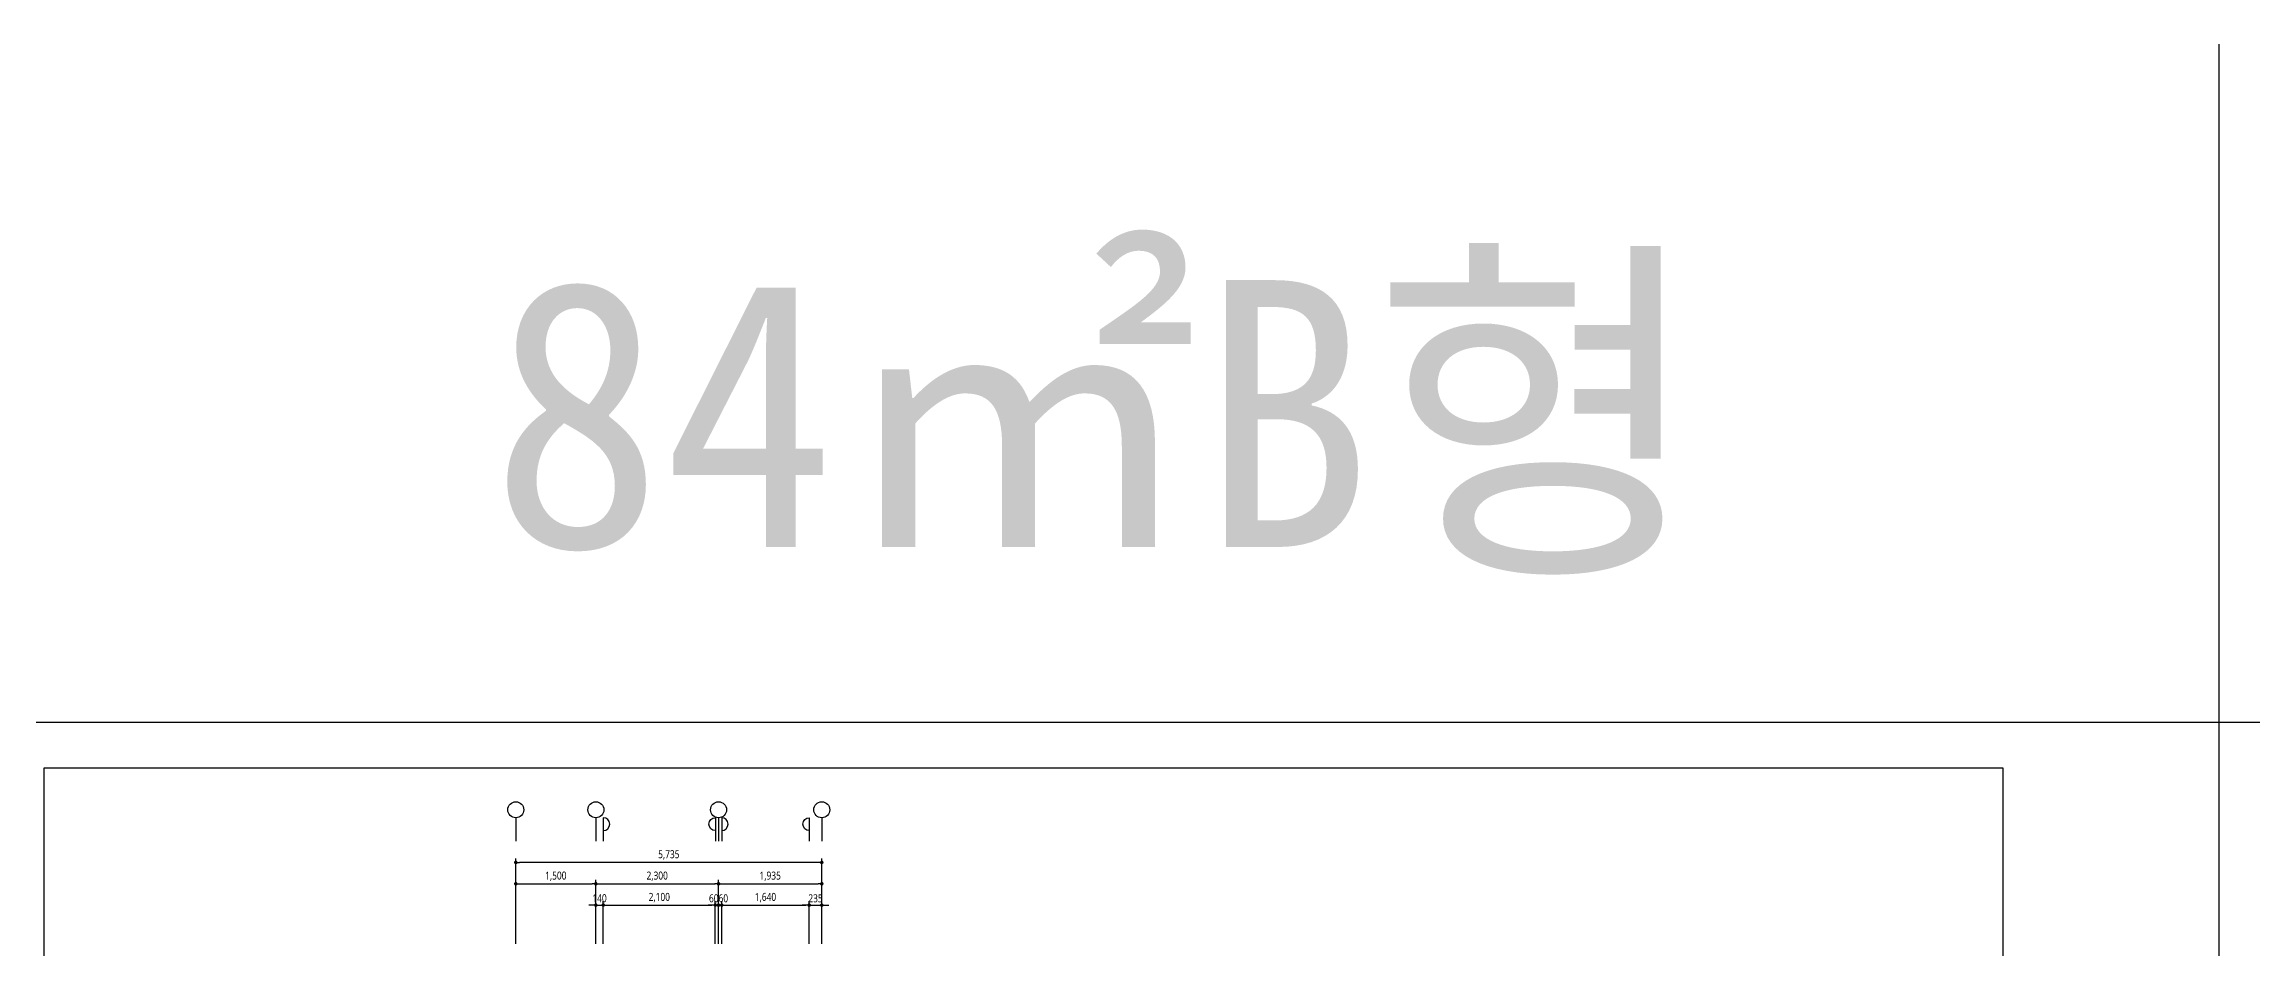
# Model space of a CAD drawing. Header units: millimetres. Extents: x -33000 to 294000, y 0 to 42408.
# Drawn here: x 43235 to 84617, y 25475 to 42408 of the extents above; entities that cross this region are included whole.
import ezdxf
from ezdxf.enums import TextEntityAlignment as Align

# ---------------------------------------------------------------- set-up
doc = ezdxf.new("R2010")
doc.units = ezdxf.units.MM
doc.header["$LTSCALE"] = 50
doc.layers.add('cloud', color=7, linetype='Continuous', true_color=0xb3ef8f, plot=False)
doc.styles.add('ANU-TEXT 0', font='malgun.ttf', dxfattribs={"width": 0.8})
doc.styles.add('돋움체', font='')
doc.styles.get('돋움체').set_extended_font_data('DotumChe')
doc.dimstyles.new('UDIM-외부', dxfattribs={"dimscale": 50, "dimtxt": 3, "dimasz": 1.33, "dimexe": 1.5, "dimexo": 1.5, "dimgap": 1, "dimtad": 1, "dimdec": 0, "dimzin": 0, "dimdsep": 46, "dimlunit": 6, "dimtxsty": 'ANU-TEXT 0', "dimblk": 'DOT', "dimcen": 0.09, "dimdle": 1.5, "dimclrd": 256, "dimclre": 256, "dimclrt": 3, "dimadec": 0, "dimazin": 0, "dimtfac": 1, "dimtdec": 0, "dimtix": 1, "dimtmove": 2, "dimatfit": 3, "dimfxl": 1.5, "dimtolj": 1, "dimtzin": 0, "dimlwd": -1, "dimarcsym": 0})

# ---------------------------------------------------------------- blocks, each defined once
blk = doc.blocks.new('_Dot')
at = {"color": 0, "linetype": 'ByBlock', "lineweight": -2}
blk.add_line((-0.5, 0), (-1, 0), dxfattribs=at)
at = {"color": 0, "linetype": 'ByBlock', "const_width": 0.5}
blk.add_lwpolyline([(-0.25, 0, 1), (0.25, 0, 1)], format="xyb", close=True, dxfattribs=at)
blk = doc.blocks.new('*D173')
at = {"lineweight": -2, "transparency": 16777216}
for p, q in [((52076, 25550), (52076, 26750)), ((53576, 25550), (53576, 26750))]:
    blk.add_line(p, q, dxfattribs=at)
at = {"transparency": 16777216}
blk.add_line((52143, 26675), (53510, 26675), dxfattribs=at)
at = {"layer": 'Defpoints', "color": 0, "transparency": 16777216}
for p in [(53576, 26675), (52076, 25475), (53576, 25475)]:
    blk.add_point(p, dxfattribs=at)
at = {"transparency": 16777216, "xscale": 66.5, "yscale": 66.5, "zscale": 66.5, "rotation": 180}
blk.add_blockref('_Dot', (52076, 26675), dxfattribs=at)
at = {"transparency": 16777216, "xscale": 66.5, "yscale": 66.5, "zscale": 66.5}
blk.add_blockref('_Dot', (53576, 26675), dxfattribs=at)
at = {"transparency": 16777216, "insert": (52826, 26815), "char_height": 150, "attachment_point": 5, "style": 'ANU-TEXT 0'}
blk.add_mtext('\\A1;1,500', dxfattribs=at)
blk = doc.blocks.new('*D174')
at = {"transparency": 16777216}
for p, q in [((53510, 26275), (53443, 26275)), ((53576, 26275), (53716, 26275)), ((53783, 26275), (53849, 26275))]:
    blk.add_line(p, q, dxfattribs=at)
at = {"lineweight": -2, "transparency": 16777216}
for p, q in [((53576, 25550), (53576, 26350)), ((53716, 25550), (53716, 26350))]:
    blk.add_line(p, q, dxfattribs=at)
at = {"layer": 'Defpoints', "color": 0, "transparency": 16777216}
for p in [(53716, 26275), (53576, 25475), (53716, 25475)]:
    blk.add_point(p, dxfattribs=at)
at = {"transparency": 16777216, "xscale": 66.5, "yscale": 66.5, "zscale": 66.5}
blk.add_blockref('_Dot', (53576, 26275), dxfattribs=at)
at = {"transparency": 16777216, "xscale": 66.5, "yscale": 66.5, "zscale": 66.5, "rotation": 180}
blk.add_blockref('_Dot', (53716, 26275), dxfattribs=at)
at = {"transparency": 16777216, "insert": (53646, 26403), "char_height": 150, "attachment_point": 5, "style": 'ANU-TEXT 0'}
blk.add_mtext('\\A1;140', dxfattribs=at)
blk = doc.blocks.new('*D175')
at = {"lineweight": -2, "transparency": 16777216}
for p, q in [((53716, 25550), (53716, 26350)), ((55816, 25550), (55816, 26350))]:
    blk.add_line(p, q, dxfattribs=at)
at = {"transparency": 16777216}
blk.add_line((53783, 26275), (55750, 26275), dxfattribs=at)
at = {"layer": 'Defpoints', "color": 0, "transparency": 16777216}
for p in [(55816, 26275), (53716, 25475), (55816, 25475)]:
    blk.add_point(p, dxfattribs=at)
at = {"transparency": 16777216, "xscale": 66.5, "yscale": 66.5, "zscale": 66.5, "rotation": 180}
blk.add_blockref('_Dot', (53716, 26275), dxfattribs=at)
at = {"transparency": 16777216, "xscale": 66.5, "yscale": 66.5, "zscale": 66.5}
blk.add_blockref('_Dot', (55816, 26275), dxfattribs=at)
at = {"transparency": 16777216, "insert": (54766, 26415), "char_height": 150, "attachment_point": 5, "style": 'ANU-TEXT 0'}
blk.add_mtext('\\A1;2,100', dxfattribs=at)
blk = doc.blocks.new('*D176')
at = {"transparency": 16777216}
for p, q in [((55750, 26275), (55683, 26275)), ((55816, 26275), (55876, 26275)), ((55943, 26275), (56009, 26275))]:
    blk.add_line(p, q, dxfattribs=at)
at = {"lineweight": -2, "transparency": 16777216}
for p, q in [((55816, 25550), (55816, 26350)), ((55876, 25550), (55876, 26350))]:
    blk.add_line(p, q, dxfattribs=at)
at = {"layer": 'Defpoints', "color": 0, "transparency": 16777216}
for p in [(55876, 26275), (55816, 25475), (55876, 25475)]:
    blk.add_point(p, dxfattribs=at)
at = {"transparency": 16777216, "xscale": 66.5, "yscale": 66.5, "zscale": 66.5}
blk.add_blockref('_Dot', (55816, 26275), dxfattribs=at)
at = {"transparency": 16777216, "xscale": 66.5, "yscale": 66.5, "zscale": 66.5, "rotation": 180}
blk.add_blockref('_Dot', (55876, 26275), dxfattribs=at)
at = {"transparency": 16777216, "insert": (55786, 26402), "char_height": 150, "attachment_point": 5, "style": 'ANU-TEXT 0'}
blk.add_mtext('\\A1;60', dxfattribs=at)
blk = doc.blocks.new('*D177')
at = {"transparency": 16777216}
for p, q in [((55810, 26275), (55743, 26275)), ((55876, 26275), (55936, 26275)), ((56003, 26275), (56069, 26275))]:
    blk.add_line(p, q, dxfattribs=at)
at = {"lineweight": -2, "transparency": 16777216}
for p, q in [((55876, 25550), (55876, 26350)), ((55936, 25550), (55936, 26350))]:
    blk.add_line(p, q, dxfattribs=at)
at = {"layer": 'Defpoints', "color": 0, "transparency": 16777216}
for p in [(55936, 26275), (55876, 25475), (55936, 25475)]:
    blk.add_point(p, dxfattribs=at)
at = {"transparency": 16777216, "xscale": 66.5, "yscale": 66.5, "zscale": 66.5}
blk.add_blockref('_Dot', (55876, 26275), dxfattribs=at)
at = {"transparency": 16777216, "xscale": 66.5, "yscale": 66.5, "zscale": 66.5, "rotation": 180}
blk.add_blockref('_Dot', (55936, 26275), dxfattribs=at)
at = {"transparency": 16777216, "insert": (55966, 26402), "char_height": 150, "attachment_point": 5, "style": 'ANU-TEXT 0'}
blk.add_mtext('\\A1;60', dxfattribs=at)
blk = doc.blocks.new('*D178')
at = {"lineweight": -2, "transparency": 16777216}
for p, q in [((55936, 25550), (55936, 26350)), ((57576, 25550), (57576, 26350))]:
    blk.add_line(p, q, dxfattribs=at)
at = {"transparency": 16777216}
blk.add_line((56003, 26275), (57510, 26275), dxfattribs=at)
at = {"layer": 'Defpoints', "color": 0, "transparency": 16777216}
for p in [(57576, 26275), (55936, 25475), (57576, 25475)]:
    blk.add_point(p, dxfattribs=at)
at = {"transparency": 16777216, "xscale": 66.5, "yscale": 66.5, "zscale": 66.5, "rotation": 180}
blk.add_blockref('_Dot', (55936, 26275), dxfattribs=at)
at = {"transparency": 16777216, "xscale": 66.5, "yscale": 66.5, "zscale": 66.5}
blk.add_blockref('_Dot', (57576, 26275), dxfattribs=at)
at = {"transparency": 16777216, "insert": (56756, 26415), "char_height": 150, "attachment_point": 5, "style": 'ANU-TEXT 0'}
blk.add_mtext('\\A1;1,640', dxfattribs=at)
blk = doc.blocks.new('*D179')
at = {"transparency": 16777216}
for p, q in [((57510, 26275), (57443, 26275)), ((57576, 26275), (57811, 26275)), ((57878, 26275), (57944, 26275))]:
    blk.add_line(p, q, dxfattribs=at)
at = {"lineweight": -2, "transparency": 16777216}
for p, q in [((57576, 25550), (57576, 26350)), ((57811, 25550), (57811, 26350))]:
    blk.add_line(p, q, dxfattribs=at)
at = {"layer": 'Defpoints', "color": 0, "transparency": 16777216}
for p in [(57811, 26275), (57576, 25475), (57811, 25475)]:
    blk.add_point(p, dxfattribs=at)
at = {"transparency": 16777216, "xscale": 66.5, "yscale": 66.5, "zscale": 66.5}
blk.add_blockref('_Dot', (57576, 26275), dxfattribs=at)
at = {"transparency": 16777216, "xscale": 66.5, "yscale": 66.5, "zscale": 66.5, "rotation": 180}
blk.add_blockref('_Dot', (57811, 26275), dxfattribs=at)
at = {"transparency": 16777216, "insert": (57694, 26402), "char_height": 150, "attachment_point": 5, "style": 'ANU-TEXT 0'}
blk.add_mtext('\\A1;235', dxfattribs=at)
blk = doc.blocks.new('*D180')
at = {"lineweight": -2, "transparency": 16777216}
for p, q in [((53576, 25550), (53576, 26750)), ((55876, 25550), (55876, 26750))]:
    blk.add_line(p, q, dxfattribs=at)
at = {"transparency": 16777216}
blk.add_line((53643, 26675), (55810, 26675), dxfattribs=at)
at = {"layer": 'Defpoints', "color": 0, "transparency": 16777216}
for p in [(55876, 26675), (53576, 25475), (55876, 25475)]:
    blk.add_point(p, dxfattribs=at)
at = {"transparency": 16777216, "xscale": 66.5, "yscale": 66.5, "zscale": 66.5, "rotation": 180}
blk.add_blockref('_Dot', (53576, 26675), dxfattribs=at)
at = {"transparency": 16777216, "xscale": 66.5, "yscale": 66.5, "zscale": 66.5}
blk.add_blockref('_Dot', (55876, 26675), dxfattribs=at)
at = {"transparency": 16777216, "insert": (54726, 26815), "char_height": 150, "attachment_point": 5, "style": 'ANU-TEXT 0'}
blk.add_mtext('\\A1;2,300', dxfattribs=at)
blk = doc.blocks.new('*D181')
at = {"lineweight": -2, "transparency": 16777216}
for p, q in [((55876, 25550), (55876, 26750)), ((57811, 25550), (57811, 26750))]:
    blk.add_line(p, q, dxfattribs=at)
at = {"transparency": 16777216}
blk.add_line((55943, 26675), (57745, 26675), dxfattribs=at)
at = {"layer": 'Defpoints', "color": 0, "transparency": 16777216}
for p in [(57811, 26675), (55876, 25475), (57811, 25475)]:
    blk.add_point(p, dxfattribs=at)
at = {"transparency": 16777216, "xscale": 66.5, "yscale": 66.5, "zscale": 66.5, "rotation": 180}
blk.add_blockref('_Dot', (55876, 26675), dxfattribs=at)
at = {"transparency": 16777216, "xscale": 66.5, "yscale": 66.5, "zscale": 66.5}
blk.add_blockref('_Dot', (57811, 26675), dxfattribs=at)
at = {"transparency": 16777216, "insert": (56844, 26815), "char_height": 150, "attachment_point": 5, "style": 'ANU-TEXT 0'}
blk.add_mtext('\\A1;1,935', dxfattribs=at)
blk = doc.blocks.new('*D182')
at = {"lineweight": -2, "transparency": 16777216}
for p, q in [((52076, 25550), (52076, 27150)), ((57811, 25550), (57811, 27150))]:
    blk.add_line(p, q, dxfattribs=at)
at = {"transparency": 16777216}
blk.add_line((57745, 27075), (52143, 27075), dxfattribs=at)
at = {"layer": 'Defpoints', "color": 0, "transparency": 16777216}
for p in [(52076, 27075), (52076, 25475), (57811, 25475)]:
    blk.add_point(p, dxfattribs=at)
at = {"transparency": 16777216, "xscale": 66.5, "yscale": 66.5, "zscale": 66.5, "rotation": 180}
blk.add_blockref('_Dot', (52076, 27075), dxfattribs=at)
at = {"transparency": 16777216, "xscale": 66.5, "yscale": 66.5, "zscale": 66.5}
blk.add_blockref('_Dot', (57811, 27075), dxfattribs=at)
at = {"transparency": 16777216, "insert": (54944, 27215), "char_height": 150, "attachment_point": 5, "style": 'ANU-TEXT 0'}
blk.add_mtext('\\A1;5,735', dxfattribs=at)
blk = doc.blocks.new('중심')
blk.add_line((-350, 0), (0, 0))
blk.add_circle((-470, 0), 120)
blk = doc.blocks.new('안목')
blk.add_line((-350, 0), (0, 0))
blk.add_arc((-254, 0), 96, 0, 180)

msp = doc.modelspace()

# ---------------------------------------------------------------- linework, layer by layer
at = {"layer": 'cloud'}
for p, q in [((84000, 42407.5), (84000, 0)), ((-33000, 29700), (294000, 29700))]:
    msp.add_line(p, q, dxfattribs=at)
msp.add_lwpolyline([(43235, 28850), (79950, 28850), (79950, 909.2), (43235, 909.2)], close=True, dxfattribs=at)

# ---------------------------------------------------------------- block references
at = {"zscale": 1.25}
for name, p, xscale, yscale, rotation in [('중심', (52076.2, 27474.6), 1.25, 1.25, 270), ('중심', (53576.2, 27474.6), 1.25, 1.25, 270), ('중심', (55876.2, 27474.6), 1.25, 1.25, 270), ('중심', (57811.2, 27474.6), 1.25, 1.25, 270), ('안목', (53716.2, 27474.6), 1.25, 1.25, 270), ('안목', (55816.2, 27474.6), -1.25000000000001, 1.25000000000001, 90), ('안목', (55936.2, 27474.6), 1.25, 1.25, 270), ('안목', (57576.2, 27474.6), -1.25000000000001, 1.25000000000001, 90)]:
    msp.add_blockref(name, p, dxfattribs=dict(at, xscale=xscale, yscale=yscale, rotation=rotation))

# ---------------------------------------------------------------- texts
at = {"layer": 'cloud', "style": '돋움체'}
msp.add_text('84㎡B형', height=5000, dxfattribs=at).set_placement((63000, 35700), align=Align.MIDDLE)

# ---------------------------------------------------------------- dimensions: what is measured, and where the dimension line sits
for base, p1, p2, picture, middle in [((52076.2, 27074.6), (57811.2, 25474.6, 0), (52076.2, 25474.6, 0), '*D182', (54943.7, 27214.7)), ((53576.2, 26674.6), (52076.2, 25474.6, 0), (53576.2, 25474.6, 0), '*D173', (52826.2, 26815.1)), ((55876.2, 26674.6), (53576.2, 25474.6, 0), (55876.2, 25474.6, 0), '*D180', (54726.2, 26814.7)), ((57811.2, 26674.6), (55876.2, 25474.6, 0), (57811.2, 25474.6, 0), '*D181', (56843.7, 26815.1)), ((53716.2, 26274.6), (53576.2, 25474.6, 0), (53716.2, 25474.6, 0), '*D174', (53646.2, 26402.5)), ((55816.2, 26274.6), (53716.2, 25474.6, 0), (55816.2, 25474.6, 0), '*D175', (54766.2, 26415.1)), ((57576.2, 26274.6), (55936.2, 25474.6, 0), (57576.2, 25474.6, 0), '*D178', (56756.2, 26415.1)), ((57811.2, 26274.6), (57576.2, 25474.6, 0), (57811.2, 25474.6, 0), '*D179', (57693.7, 26402.1))]:
    dim = msp.add_linear_dim(base=base, p1=p1, p2=p2, dimstyle='UDIM-외부', override={"dimclrd": 256, "dimclre": 256, "dimclrt": 256})
    dim.commit()
    dim.dimension.update_dxf_attribs({"geometry": picture, "text_midpoint": middle})
for base, p1, p2, picture, middle in [((55876.2, 26274.6), (55816.2, 25474.6, 0), (55876.2, 25474.6, 0), '*D176', (55786.2, 26402.1)), ((55936.2, 26274.6), (55876.2, 25474.6, 0), (55936.2, 25474.6, 0), '*D177', (55966.2, 26402.1))]:
    dim = msp.add_linear_dim(base=base, p1=p1, p2=p2, dimstyle='UDIM-외부', override={"dimclrd": 256, "dimclre": 256, "dimclrt": 256})
    dim.commit()
    dim.dimension.update_dxf_attribs({"geometry": picture, "text_midpoint": middle, "dimtype": 160})

doc.saveas('drawing.dxf')
